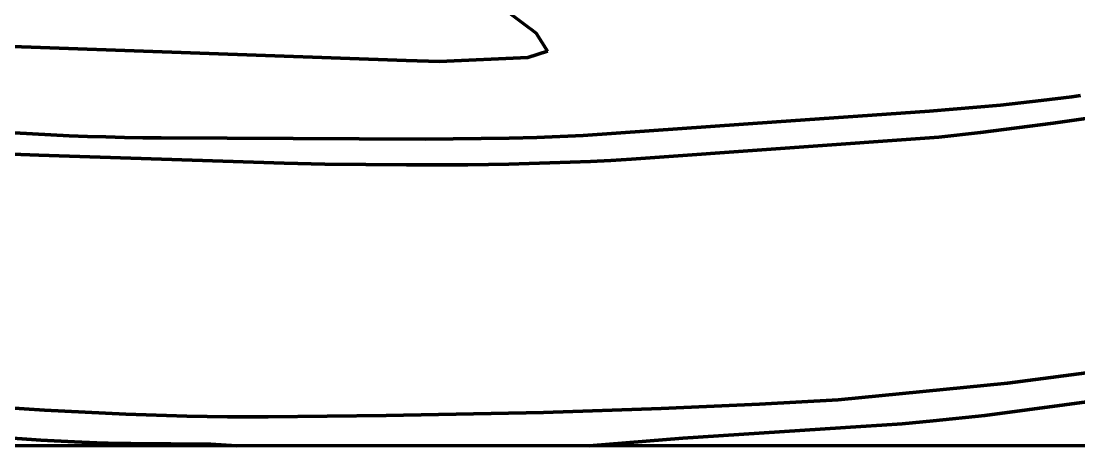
# Model space of a CAD drawing. Header units: millimetres. Extents: x 0 to 14, y 0 to 17.6.
# Drawn here: x 5.353 to 9.194, y 0 to 1.543 of the extents above; entities that cross this region are included whole.
import ezdxf

# ---------------------------------------------------------------- set-up
doc = ezdxf.new("R2010")
doc.units = ezdxf.units.MM
doc.layers.add('color#010506ff', color=7, linetype='CONTINUOUS', lineweight=100)
doc.layers.add('color#ffffffff', color=7, linetype='CONTINUOUS', lineweight=100)

msp = doc.modelspace()

# ---------------------------------------------------------------- linework, layer by layer
at = {"layer": 'color#010506ff'}
for p, q in [((6.5721, 1.9887), (7.1991, 1.5176)), ((7.1991, 1.5176), (7.2024, 1.5156)), ((7.2024, 1.5156), (7.2225, 1.4994)), ((7.2225, 1.4994), (7.2639, 1.4346)), ((6.7504, 1.4), (5.0825, 1.4596)), ((7.2639, 1.4346), (7.1927, 1.4107)), ((6.8725, 1.3963), (6.7504, 1.4)), ((7.1927, 1.4107), (6.8725, 1.3963)), ((9.0573, 1.2547), (9.1677, 1.2688)), ((9.7756, 1.272), (9.0999, 1.1721)), ((9.1677, 1.2688), (9.1998, 1.2727)), ((8.6511, 1.2158), (8.9098, 1.2385)), ((8.9098, 1.2385), (9.0573, 1.2547)), ((8.096, 1.1769), (8.6511, 1.2158)), ((7.3935, 1.1278), (8.096, 1.1769)), ((9.0999, 1.1721), (8.8365, 1.1384)), ((5.3274, 1.1373), (5.3941, 1.1334)), ((5.3941, 1.1334), (5.4608, 1.13)), ((5.4608, 1.13), (5.5275, 1.127)), ((5.5275, 1.127), (5.5942, 1.1245)), ((5.5942, 1.1245), (5.661, 1.1224)), ((5.661, 1.1224), (5.7278, 1.1209)), ((5.7278, 1.1209), (5.7946, 1.1199)), ((5.7946, 1.1199), (5.8615, 1.1194)), ((5.8615, 1.1194), (6.8203, 1.1143)), ((6.8203, 1.1143), (7.1254, 1.118)), ((7.1254, 1.118), (7.226, 1.1204)), ((7.226, 1.1204), (7.3935, 1.1278)), ((8.6855, 1.1223), (7.569, 1.0417)), ((8.8365, 1.1384), (8.6855, 1.1223)), ((5.4171, 1.056), (4.9488, 1.0743)), ((6.3075, 1.0273), (5.4171, 1.056)), ((7.4948, 1.0375), (7.4207, 1.0339)), ((7.569, 1.0417), (7.4948, 1.0375)), ((6.4559, 1.0242), (6.3075, 1.0273)), ((6.6044, 1.022), (6.4559, 1.0242)), ((6.7528, 1.0209), (6.6044, 1.022)), ((6.8271, 1.0208), (6.7528, 1.0209)), ((6.9013, 1.0211), (6.8271, 1.0208)), ((6.9755, 1.0217), (6.9013, 1.0211)), ((7.0497, 1.0227), (6.9755, 1.0217)), ((7.1239, 1.024), (7.0497, 1.0227)), ((7.1981, 1.0258), (7.1239, 1.024)), ((7.2723, 1.028), (7.1981, 1.0258)), ((7.3465, 1.0307), (7.2723, 1.028)), ((7.4207, 1.0339), (7.3465, 1.0307)), ((8.9345, 0.2284), (9.507, 0.3021)), ((8.3192, 0.167), (8.9345, 0.2284)), ((9.4862, 0.1955), (8.8521, 0.1109)), ((8.0341, 0.1515), (8.3192, 0.167)), ((5.2898, 0.1395), (5.4374, 0.1301)), ((5.4374, 0.1301), (5.5112, 0.1259)), ((5.5112, 0.1259), (5.5851, 0.122)), ((5.5851, 0.122), (5.6589, 0.1185)), ((5.6589, 0.1185), (5.7328, 0.1153)), ((5.7328, 0.1153), (5.8066, 0.1126)), ((6.6785, 0.11), (7.2495, 0.1218)), ((7.2495, 0.1218), (7.6775, 0.1358)), ((7.6775, 0.1358), (8.0341, 0.1515)), ((5.8066, 0.1126), (5.8805, 0.1103)), ((5.8805, 0.1103), (5.9544, 0.1084)), ((5.9544, 0.1084), (6.0284, 0.1069)), ((6.0284, 0.1069), (6.1023, 0.1059)), ((6.1023, 0.1059), (6.1763, 0.1055)), ((6.1763, 0.1055), (6.2503, 0.1055)), ((6.2503, 0.1055), (6.6785, 0.11)), ((8.5527, 0.0804), (8.4777, 0.0747)), ((8.6651, 0.0905), (8.5527, 0.0804)), ((8.8521, 0.1109), (8.6651, 0.0905)), ((5.4242, 0.0208), (5.1797, 0.0384)), ((8.4025, 0.0699), (7.7558, 0.0274)), ((8.4777, 0.0747), (8.4025, 0.0699)), ((5.5466, 0.0143), (5.4242, 0.0208)), ((5.6283, 0.0111), (5.5466, 0.0143)), ((5.71, 0.009), (5.6283, 0.0111)), ((5.7509, 0.0084), (5.71, 0.009)), ((6.0422, 0.0056), (5.7509, 0.0084)), ((6.1346, 0), (6.0422, 0.0056)), ((7.416, 0), (6.1346, 0)), ((7.7558, 0.0274), (7.416, 0))]:
    msp.add_line(p, q, dxfattribs=at)
at = {"layer": 'color#ffffffff'}
for p, q in [((7.1991, 1.5176), (6.5721, 1.9887)), ((7.2024, 1.5156), (7.1991, 1.5176)), ((7.2225, 1.4994), (7.2024, 1.5156)), ((7.2639, 1.4346), (7.2225, 1.4994)), ((5.0825, 1.4596), (6.7504, 1.4)), ((7.1927, 1.4107), (7.2639, 1.4346)), ((6.7504, 1.4), (6.8725, 1.3963)), ((6.8725, 1.3963), (7.1927, 1.4107)), ((9.1677, 1.2688), (9.0573, 1.2547)), ((9.0999, 1.1721), (9.7756, 1.272)), ((9.1998, 1.2727), (9.1677, 1.2688)), ((8.9098, 1.2385), (8.6511, 1.2158)), ((9.0573, 1.2547), (8.9098, 1.2385)), ((8.6511, 1.2158), (8.096, 1.1769)), ((8.096, 1.1769), (7.3935, 1.1278)), ((8.8365, 1.1384), (9.0999, 1.1721)), ((5.3941, 1.1334), (5.3274, 1.1373)), ((5.4608, 1.13), (5.3941, 1.1334)), ((5.5275, 1.127), (5.4608, 1.13)), ((5.5942, 1.1245), (5.5275, 1.127)), ((5.661, 1.1224), (5.5942, 1.1245)), ((5.7278, 1.1209), (5.661, 1.1224)), ((5.7946, 1.1199), (5.7278, 1.1209)), ((5.8615, 1.1194), (5.7946, 1.1199)), ((6.8203, 1.1143), (5.8615, 1.1194)), ((7.1254, 1.118), (6.8203, 1.1143)), ((7.226, 1.1204), (7.1254, 1.118)), ((7.3935, 1.1278), (7.226, 1.1204)), ((7.569, 1.0417), (8.6855, 1.1223)), ((8.6855, 1.1223), (8.8365, 1.1384)), ((4.9488, 1.0743), (5.4171, 1.056)), ((5.4171, 1.056), (6.3075, 1.0273)), ((7.4207, 1.0339), (7.4948, 1.0375)), ((7.4948, 1.0375), (7.569, 1.0417)), ((6.3075, 1.0273), (6.4559, 1.0242)), ((6.4559, 1.0242), (6.6044, 1.022)), ((6.6044, 1.022), (6.7528, 1.0209)), ((6.7528, 1.0209), (6.8271, 1.0208)), ((6.8271, 1.0208), (6.9013, 1.0211)), ((6.9013, 1.0211), (6.9755, 1.0217)), ((6.9755, 1.0217), (7.0497, 1.0227)), ((7.0497, 1.0227), (7.1239, 1.024)), ((7.1239, 1.024), (7.1981, 1.0258)), ((7.1981, 1.0258), (7.2723, 1.028)), ((7.2723, 1.028), (7.3465, 1.0307)), ((7.3465, 1.0307), (7.4207, 1.0339)), ((9.507, 0.3021), (8.9345, 0.2284)), ((8.9345, 0.2284), (8.3192, 0.167)), ((8.8521, 0.1109), (9.4862, 0.1955)), ((8.3192, 0.167), (8.0341, 0.1515)), ((5.4374, 0.1301), (5.2898, 0.1395)), ((5.5112, 0.1259), (5.4374, 0.1301)), ((5.5851, 0.122), (5.5112, 0.1259)), ((5.6589, 0.1185), (5.5851, 0.122)), ((5.7328, 0.1153), (5.6589, 0.1185)), ((5.8066, 0.1126), (5.7328, 0.1153)), ((7.2495, 0.1218), (6.6785, 0.11)), ((7.6775, 0.1358), (7.2495, 0.1218)), ((8.0341, 0.1515), (7.6775, 0.1358)), ((5.8805, 0.1103), (5.8066, 0.1126)), ((5.9544, 0.1084), (5.8805, 0.1103)), ((6.0284, 0.1069), (5.9544, 0.1084)), ((6.1023, 0.1059), (6.0284, 0.1069)), ((6.1763, 0.1055), (6.1023, 0.1059)), ((6.2503, 0.1055), (6.1763, 0.1055)), ((6.6785, 0.11), (6.2503, 0.1055)), ((8.4777, 0.0747), (8.5527, 0.0804)), ((8.5527, 0.0804), (8.6651, 0.0905)), ((8.6651, 0.0905), (8.8521, 0.1109)), ((5.1797, 0.0384), (5.4242, 0.0208)), ((7.7558, 0.0274), (8.4025, 0.0699)), ((8.4025, 0.0699), (8.4777, 0.0747)), ((6.1346, 0), (0, 0)), ((5.4242, 0.0208), (5.5466, 0.0143)), ((5.5466, 0.0143), (5.6283, 0.0111)), ((5.6283, 0.0111), (5.71, 0.009)), ((5.71, 0.009), (5.7509, 0.0084)), ((5.7509, 0.0084), (6.0422, 0.0056)), ((6.0422, 0.0056), (6.1346, 0)), ((7.416, 0), (7.7558, 0.0274)), ((14.0139, 0), (7.416, 0))]:
    msp.add_line(p, q, dxfattribs=at)

doc.saveas('drawing.dxf')
